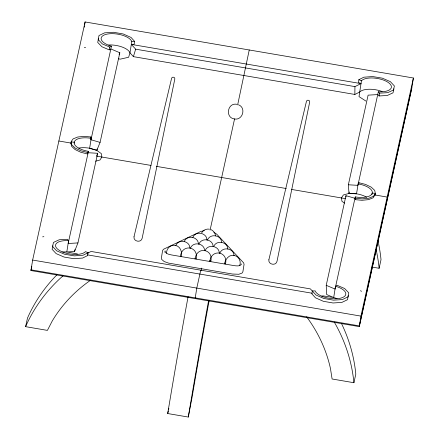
<?xml version="1.0" encoding="UTF-8"?>
<svg xmlns="http://www.w3.org/2000/svg" width="439" height="439" viewBox="0 0 439 439"><rect width="100%" height="100%" fill="white"/><g stroke="black" fill="none" stroke-linecap="round" stroke-linejoin="round"><path stroke-width="0.66" d="M108.642 44.97A15.59 6.563 9.1 0 1 129.971 52.856L133.401 56.642L354.844 94.451L354.942 86.615L360.99 83.608L358.416 82.516L358.866 79.695L363.887 77.198L372.684 76.556L382.385 78.186L390.348 81.643L394.403 85.978L393.448 90.017L387.741 92.662L379.609 93.139L378.347 91.751A15.59 6.563 9.1 0 0 391.429 86.977A15.59 6.563 9.1 0 0 378.665 78.702A15.59 6.563 9.1 0 0 361.44 80.787L358.866 79.695M166.633 253.199C166.123 248.562 170.733 244.507 175.271 245.363C180.445 246.175 182.245 251.915 181.406 256.486M30.96 270.55L32.64 260.064L85.089 21.95L413.401 78.005L411.722 88.491L359.272 326.605L30.96 270.55L31.811 266.5M84.255 27.169L84.464 25.863M84.672 24.557L85.089 21.95M88.365 151.323L87.52 152.498L81.034 150.862L75.283 148.124L71.793 144.87L71.173 141.907L74.279 142.187A15.486 6.519 9.1 0 0 88.365 151.323L88.14 152.734L87.295 153.908L80.803 152.273L75.053 149.534L71.562 146.28L70.948 143.317L71.277 141.429L73.11 138.883L77.725 137.017L84.222 136.37L90.939 136.984L91.224 138.356L89.638 148.228A15.486 6.519 9.1 0 0 78.773 148.08M74.125 143.13L74.279 142.187A15.486 6.519 9.1 0 1 91.224 138.356M52.91 245.807L52.087 249.27L56.143 253.61L64.105 257.062L73.807 258.692L82.603 258.05L87.624 255.553L88.08 252.732L83.059 255.229L74.257 255.871L64.56 254.241L56.598 250.79L52.543 246.449L53.498 242.41L59.205 239.771L67.337 239.288L68.599 240.682L66.794 251.964A15.59 6.563 9.1 0 0 62.547 251.964M87.295 153.908L87.52 152.498M90.785 137.923L90.939 136.984M98.545 38.358L97.716 42.418L101.892 46.748L109.229 49.87L109.684 47.05L111.44 46.177A15.59 6.563 9.1 0 1 101.332 37.447A15.59 6.563 9.1 0 1 116.686 33.973A15.59 6.563 9.1 0 1 131.777 41.573L134.625 41.409L134.175 44.229L131.327 44.394L135.656 49.173L354.942 86.615M111.44 46.177L90.994 139.767L100.081 142.384L119.825 52.751L110.99 48.998L109.229 49.87M131.777 41.573L129.971 52.856L128.622 57.262L120.357 59.128L118.349 58.815M164.834 252.244L165.053 250.899C165.245 253.846 169.234 254.439 171.561 254.949L233.844 265.584C236.314 265.891 240.204 266.61 241.604 263.965M195.229 297.872L196.798 288.088L200.744 270.177M312.321 291.024L315.915 294.992L323.806 298.476L333.492 300.161L342.343 299.579L347.946 296.89L348.775 292.829L344.604 288.5L337.262 285.377L335.506 286.25A15.59 6.563 9.1 0 1 345.614 294.981A15.59 6.563 9.1 0 1 330.26 298.46A15.59 6.563 9.1 0 1 315.169 290.854L312.321 291.024L311.866 293.845L315.465 297.812L323.351 301.297L333.042 302.981L341.893 302.4L347.496 299.711L348.325 295.65M361.44 80.787L359.014 96.602L365.885 101.052M335.506 286.25L333.695 297.532A15.59 6.563 9.1 0 1 337.004 298.668M366.691 197.243A15.486 6.519 9.1 0 0 356.545 193.802L358.125 183.93L358.976 182.75L365.462 184.385L371.213 187.129L374.703 190.378L375.323 193.347L372.217 193.061A15.486 6.519 9.1 0 1 355.272 196.897L335.05 289.071L326.221 285.317L345.959 195.684L355.047 198.307L355.332 199.674L362.043 200.294L368.541 199.641L373.155 197.775L375.093 194.757M355.332 199.674L355.272 196.897M358.822 183.689L358.976 182.75M378.347 91.751L357.9 185.34L348.363 184.781L348.989 193.358L356.545 193.802L348.972 193.44L343.358 194.982L341.449 197.951L341.959 201.325L344.489 203.147M393.953 88.799L392.998 92.838L387.291 95.482L379.153 95.96L379.609 93.139M371.992 194.472L372.217 193.061A15.486 6.519 9.1 0 0 358.125 183.93M374.988 195.229L375.323 193.347M359.272 326.605L360.951 316.118L413.401 78.005M70.948 143.317L71.052 142.84M90.741 280.126A148.656 134.795 12.4 0 0 52.236 321.008L47.407 330.386L25.599 326.66L27.492 318.066A169.904 154.067 12.4 0 1 56.867 274.869M77.451 253.94L66.794 251.964L74.548 251.503L74.987 249.506M95.609 161.206L99.971 160.01L101.881 157.041L101.371 153.666L96.821 150.39L89.638 148.228L96.838 150.303L97.134 148.975M77.933 242.921L97.677 153.288L88.14 152.734L68.149 243.502L77.933 242.921L74.548 251.503M209.238 300.188A148.656 3.292 -80.3 0 0 192.183 396.653L188.293 417.05L167.709 413.538L168.285 410.931M168.571 409.631L168.856 408.33M249.248 49.98L237.664 104.866M201.117 270.781L201.704 268.119M210.072 230.135L234.58 118.859M348.363 184.781L368.107 95.148L377.897 94.572L379.153 95.96M348.989 193.358L349.279 192.024M411.831 87.789L359.382 325.903L31.076 269.842M306.614 316.821A148.656 134.795 12.4 0 1 330.452 368.513L332.103 378.994L353.911 382.72L355.804 374.121A169.904 154.067 12.4 0 0 341.465 323.461M371.849 267.033L379.12 268.273L381.014 259.674A169.904 154.067 12.4 0 0 377.847 240.435M375.274 193.583L373.386 196.365L368.765 198.23L362.268 198.883L355.557 198.263M133.401 56.642L135.656 49.173M239.634 265.666C241.576 261.441 238.64 256.124 234.075 255.405C228.873 254.411 225.355 259.312 224.527 263.85M96.723 155.675L97.677 153.288M96.838 150.303L100.081 142.384M119.09 54.524L119.825 52.751M175.704 245.686C178.294 238.673 189.84 240.621 189.906 248.112M184.226 241.631C186.816 234.618 198.362 236.566 198.428 244.057M180.424 256.316C181.933 243.469 199.015 246.301 196.107 258.999M192.743 237.576C195.333 230.563 206.884 232.511 206.945 240.001M190.405 248.194C192.995 241.187 204.541 243.135 204.607 250.62M198.927 244.139C201.517 237.131 213.063 239.074 213.129 246.564M195.125 258.829C196.634 245.977 213.716 248.809 210.808 261.507M207.449 240.084C210.034 233.076 221.585 235.019 221.646 242.509M205.106 250.707C207.696 243.694 219.242 245.642 219.308 253.133M213.628 246.652C216.218 239.639 227.764 241.587 227.83 249.078M209.826 261.337C211.335 248.49 228.417 251.322 225.509 264.015M219.807 253.215C222.397 246.208 233.943 248.15 234.009 255.641M201.688 232.824C203.076 230.047 206.379 228.714 209.365 229.142M354.844 94.451L359.634 92.069A15.59 6.563 9.1 0 1 382.122 91.521M87.471 253.259L91.098 251.454L310.389 288.9L312.552 291.287M321.699 296.149L322.972 295.864L333.695 297.532L326.698 294.558L326.221 285.317M84.354 47.527L85.589 47.352M42.654 236.84L43.889 236.665M204.3 230.557L200.656 231.507L163.615 249.209L162.6 250.444L161.409 257.869L161.618 259.328L164.109 261.507L168.499 263.098L232.467 274.04L238.832 274.265L242.07 273.063L242.882 271.779L244.068 264.355L243.656 262.873L216.811 234.261L213.837 232.187M236.862 104.301C227.512 102.336 224.872 117.652 234.333 118.942C242.641 120.741 246.509 107.742 238.481 104.778M131.327 44.394L360.99 83.608M58.864 141.007L70.992 143.076M375.049 194.993L387.176 197.062M96.575 156.136L151.005 165.432M156.388 166.354L286.266 188.529M291.65 189.445L345.427 198.631M87.537 254.883L312.233 293.252M32.64 260.064L360.951 316.118M224.291 263.159L225.366 263.477M209.59 260.651L210.665 260.969M194.889 258.137L195.964 258.456M109.684 47.05L102.342 43.927L98.171 39.598L99 35.537L104.603 32.848L113.454 32.266L123.139 33.951L131.031 37.441L134.625 41.409M88.08 252.732L85.506 251.64A15.59 6.563 9.1 0 1 68.281 253.726A15.59 6.563 9.1 0 1 55.517 245.45A15.59 6.563 9.1 0 1 68.599 240.682M360.452 290.717L361.566 291.298M210.983 229.619C213.464 230.749 215.384 233.164 215.478 235.946M90.807 138.85L90.994 139.767M345.959 195.684L346.036 196.968M376.108 249.692A169.904 154.067 12.4 0 1 379.12 268.273M188.293 417.05A169.904 3.764 -80.3 0 1 208.657 300.254M167.709 413.538A169.904 3.764 -80.3 0 1 188.079 296.737M334.271 322.067A169.904 154.067 12.4 0 1 353.911 382.72M25.599 326.66A169.904 154.067 12.4 0 1 62.914 275.933M134.005 236.786C133.226 241.68 141.32 243.08 142.17 238.179L174.837 78.927C175.15 77.006 171.896 76.43 171.572 78.372L134.005 236.786M268.866 259.817C268.092 264.712 276.186 266.105 277.036 261.21L309.704 101.958C310.016 100.032 306.762 99.461 306.438 101.398L268.866 259.817"/></g></svg>
